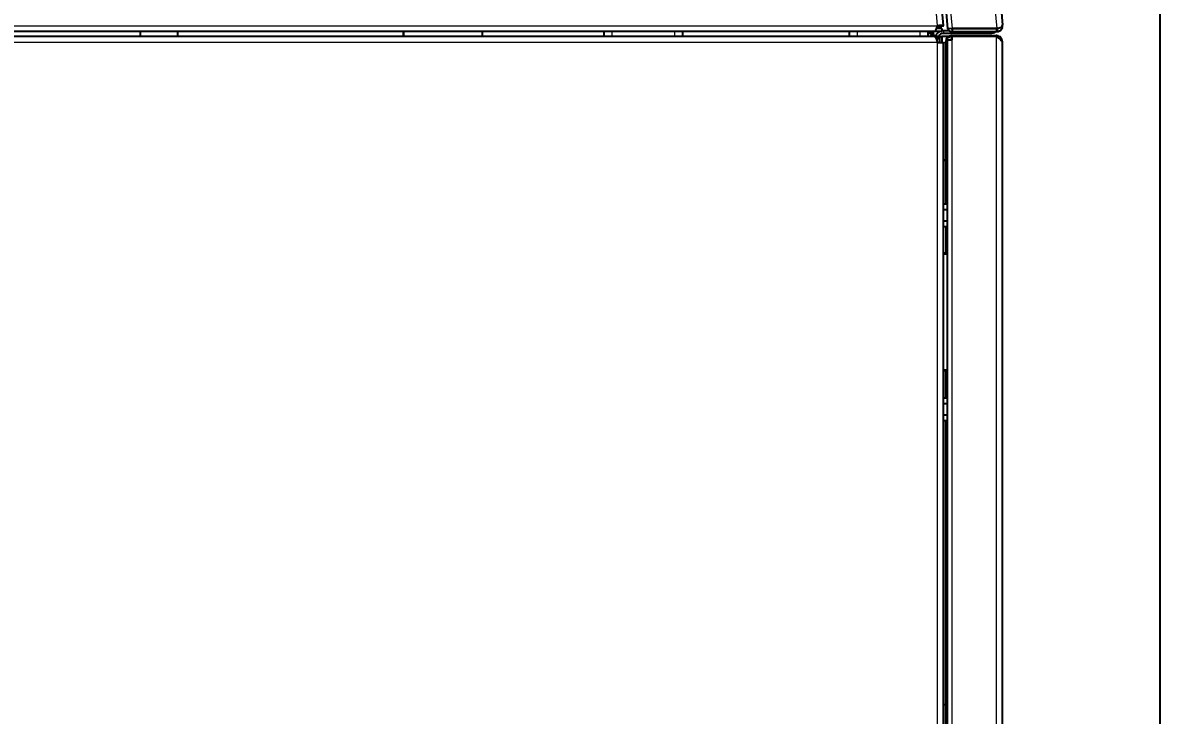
# Model space of a CAD drawing. Header units: millimetres. Extents: x -218071 to -203542, y 15363 to 51382.
# Drawn here: x -217414.6 to -217356.3, y 50794.5 to 50829.8 of the extents above; entities that cross this region are included whole.
import ezdxf

# ---------------------------------------------------------------- set-up
doc = ezdxf.new("R2010")
doc.units = ezdxf.units.MM
doc.header["$LTSCALE"] = 4
doc.layers.add('TPF-DIMENSIONS', color=3, linetype='Continuous')
doc.layers.add('TPF-EQUIPEMENT', color=7, linetype='Continuous')
doc.dimstyles.new('ISO-25', dxfattribs={"dimtxt": 2.5, "dimasz": 2, "dimexe": 1.25, "dimexo": 0.625, "dimtad": 1, "dimtxsty": 'Standard', "dimcen": -2.5, "dimclrt": 256, "dimadec": 0, "dimazin": 0, "dimtfac": 1, "dimtmove": 0, "dimatfit": 3, "dimfxl": 1, "dimarcsym": 0})

# ---------------------------------------------------------------- blocks, each defined once
blk = doc.blocks.new('*D110')
at = {"layer": 'Defpoints', "color": 0, "transparency": 16777216}
for p in [(-217372.122, 50998.393), (-217297.994, 50998.393), (-217364.994, 50748.392)]:
    blk.add_point(p, dxfattribs=at)
at = {"layer": 'TPF-DIMENSIONS', "color": 0, "lineweight": -2, "transparency": 16777216}
for p, q in [((-217371.497, 50998.393), (-217296.744, 50998.393)), ((-217297.994, 50750.392), (-217297.994, 50996.393)), ((-217364.369, 50748.392), (-217296.744, 50748.392))]:
    blk.add_line(p, q, dxfattribs=at)
at = {"layer": 'TPF-DIMENSIONS', "color": 0, "transparency": 16777216}
for points in [[(-217298.327, 50996.393), (-217297.66, 50996.393), (-217297.994, 50998.393)], [(-217298.327, 50750.392), (-217297.66, 50750.392), (-217297.994, 50748.392)]]:
    blk.add_solid(points, dxfattribs=at)
at = {"layer": 'TPF-DIMENSIONS', "transparency": 16777216, "insert": (-217299.869, 50875.601), "char_height": 2.5, "attachment_point": 5, "rotation": 90}
blk.add_mtext('250', dxfattribs=at)
blk = doc.blocks.new('*D122')
at = {"layer": 'Defpoints', "color": 0, "transparency": 16777216}
for p in [(-217356.668, 50928.537), (-217472.489, 50916.684), (-217472.489, 50712.667)]:
    blk.add_point(p, dxfattribs=at)
at = {"layer": 'TPF-DIMENSIONS', "color": 0, "lineweight": -2, "transparency": 16777216}
for p, q in [((-217356.668, 50927.912), (-217356.668, 50711.417)), ((-217472.489, 50916.059), (-217472.489, 50711.417)), ((-217358.668, 50712.667), (-217470.489, 50712.667))]:
    blk.add_line(p, q, dxfattribs=at)
at = {"layer": 'TPF-DIMENSIONS', "color": 0, "transparency": 16777216}
for points in [[(-217470.489, 50713.001), (-217470.489, 50712.334), (-217472.489, 50712.667)], [(-217358.668, 50713.001), (-217358.668, 50712.334), (-217356.668, 50712.667)]]:
    blk.add_solid(points, dxfattribs=at)
at = {"layer": 'TPF-DIMENSIONS', "transparency": 16777216, "insert": (-217414.578, 50716.209), "char_height": 2.5, "attachment_point": 2}
blk.add_mtext('115,82', dxfattribs=at)

msp = doc.modelspace()

# ---------------------------------------------------------------- linework, layer by layer
at = {"layer": 'TPF-EQUIPEMENT', "color": 8, "linetype": 'Continuous', "lineweight": 18}
for p, q in [((-217367.982, 50829.646), (-217375, 50909.865)), ((-217374.294, 50910.031), (-217367.249, 50829.51)), ((-217364.956, 50829.51), (-217372.001, 50910.031)), ((-217472.189, 50829.646), (-217367.999, 50829.646)), ((-217367.876, 50829.645), (-217367.874, 50829.624)), ((-217384.589, 50829.346), (-217384.589, 50829.092)), ((-217381.389, 50829.346), (-217381.389, 50829.092)), ((-217372.089, 50829.346), (-217372.089, 50829.092)), ((-217368.889, 50829.346), (-217368.889, 50829.092)), ((-217367.674, 50829.252), (-217367.674, 50829.402)), ((-217367.559, 50828.842), (-217367.564, 50828.842)), ((-217367.264, 50829.142), (-217367.264, 50829.092)), ((-217367.264, 50828.928), (-217367.264, 50755.756)), ((-217365.324, 50829.346), (-217365.324, 50829.252)), ((-217364.994, 50829.092), (-217364.994, 50755.592)), ((-217367.989, 50828.792), (-217472.189, 50828.792)), ((-217367.989, 50755.892), (-217367.989, 50828.792)), ((-217367.689, 50828.792), (-217367.564, 50828.792)), ((-217367.489, 50828.792), (-217367.564, 50828.792)), ((-217367.664, 50820.569), (-217367.664, 50822.792)), ((-217367.664, 50818.042), (-217367.664, 50819.415)), ((-217367.674, 50817.992), (-217367.689, 50817.992)), ((-217367.674, 50812.092), (-217367.674, 50817.992)), ((-217367.674, 50817.992), (-217367.489, 50817.992)), ((-217367.689, 50812.092), (-217367.674, 50812.092)), ((-217367.489, 50812.092), (-217367.674, 50812.092))]:
    msp.add_line(p, q, dxfattribs=at)
at = {"layer": 'TPF-EQUIPEMENT', "color": 7, "linetype": 'Continuous', "lineweight": 25}
for p, q in [((-217367.681, 50829.651), (-217374.701, 50909.891)), ((-217374.518, 50910.012), (-217367.473, 50829.49)), ((-217371.69, 50909.922), (-217364.669, 50829.672)), ((-217367.768, 50829.496), (-217368.049, 50829.496)), ((-217367.87, 50829.581), (-217368.022, 50829.574)), ((-217367.999, 50829.646), (-217367.982, 50829.646)), ((-217367.874, 50829.624), (-217367.768, 50829.633)), ((-217367.874, 50829.624), (-217367.87, 50829.581)), ((-217367.87, 50829.581), (-217367.764, 50829.59)), ((-217367.768, 50829.633), (-217367.764, 50829.59)), ((-217367.768, 50829.496), (-217367.768, 50829.346)), ((-217367.249, 50829.51), (-217367.473, 50829.49)), ((-217367.249, 50829.51), (-217364.956, 50829.51)), ((-217367.249, 50829.496), (-217367.249, 50829.346)), ((-217364.968, 50829.496), (-217367.249, 50829.496)), ((-217365.309, 50829.496), (-217365.307, 50829.51)), ((-217364.968, 50829.346), (-217364.968, 50829.496)), ((-217364.96, 50829.496), (-217364.952, 50829.346)), ((-217368.139, 50829.092), (-217472.324, 50829.092)), ((-217368.149, 50829.346), (-217472.268, 50829.346)), ((-217408.617, 50829.346), (-217408.617, 50829.092)), ((-217406.717, 50829.346), (-217406.717, 50829.092)), ((-217395.199, 50829.346), (-217395.199, 50829.092)), ((-217395.189, 50829.092), (-217395.189, 50829.346)), ((-217391.189, 50829.346), (-217391.189, 50829.092)), ((-217391.179, 50829.092), (-217391.179, 50829.346)), ((-217384.989, 50829.346), (-217384.989, 50829.092)), ((-217380.989, 50829.346), (-217380.989, 50829.092)), ((-217372.489, 50829.346), (-217372.489, 50829.092)), ((-217368.489, 50829.346), (-217368.489, 50829.092)), ((-217368.489, 50829.261), (-217368.197, 50829.261)), ((-217368.205, 50829.346), (-217368.185, 50829.126)), ((-217368.185, 50829.126), (-217368.089, 50829.126)), ((-217367.768, 50829.346), (-217368.149, 50829.346)), ((-217367.969, 50829.092), (-217368.139, 50829.092)), ((-217367.969, 50828.942), (-217368.039, 50828.942)), ((-217367.969, 50829.092), (-217367.969, 50828.942)), ((-217367.969, 50829.092), (-217367.883, 50829.092)), ((-217367.883, 50829.092), (-217367.883, 50828.792)), ((-217367.883, 50829.092), (-217367.776, 50829.092)), ((-217367.776, 50829.092), (-217367.776, 50828.792)), ((-217367.429, 50829.092), (-217367.776, 50829.092)), ((-217367.674, 50829.402), (-217367.399, 50829.402)), ((-217365.324, 50829.252), (-217367.674, 50829.252)), ((-217367.564, 50828.792), (-217367.564, 50828.842)), ((-217367.489, 50828.928), (-217367.489, 50755.756)), ((-217367.489, 50828.928), (-217367.264, 50828.928)), ((-217367.264, 50829.142), (-217364.994, 50829.142)), ((-217367.264, 50829.092), (-217367.264, 50828.928)), ((-217364.994, 50829.092), (-217367.264, 50829.092)), ((-217367.249, 50829.346), (-217364.968, 50829.346)), ((-217365.29, 50829.253), (-217365.324, 50829.252)), ((-217365.295, 50829.346), (-217365.29, 50829.253)), ((-217364.994, 50829.092), (-217364.994, 50829.142)), ((-217364.694, 50828.842), (-217364.694, 50828.792)), ((-217367.989, 50828.792), (-217367.689, 50828.792)), ((-217367.689, 50755.892), (-217367.689, 50828.792)), ((-217367.564, 50827.092), (-217367.564, 50828.792)), ((-217364.694, 50828.792), (-217364.694, 50755.892)), ((-217367.564, 50827.092), (-217367.489, 50827.092)), ((-217367.564, 50827.092), (-217367.564, 50827.078)), ((-217367.564, 50827.078), (-217367.489, 50827.078)), ((-217367.564, 50820.569), (-217367.564, 50827.078)), ((-217367.664, 50822.792), (-217367.689, 50822.792)), ((-217367.689, 50820.569), (-217367.489, 50820.569)), ((-217367.689, 50820.281), (-217367.489, 50820.281)), ((-217367.689, 50819.703), (-217367.489, 50819.703)), ((-217367.689, 50819.415), (-217367.489, 50819.415)), ((-217367.564, 50819.415), (-217367.564, 50818.042)), ((-217367.489, 50818.042), (-217367.689, 50818.042)), ((-217367.489, 50812.042), (-217367.689, 50812.042)), ((-217367.564, 50810.669), (-217367.564, 50812.042)), ((-217367.689, 50810.669), (-217367.489, 50810.669)), ((-217367.689, 50810.381), (-217367.489, 50810.381)), ((-217367.689, 50809.803), (-217367.489, 50809.803)), ((-217367.689, 50809.515), (-217367.489, 50809.515)), ((-217367.564, 50790.04), (-217367.564, 50809.515)), ((-217367.689, 50795.042), (-217367.564, 50795.042))]:
    msp.add_line(p, q, dxfattribs=at)
at = {"layer": 'TPF-EQUIPEMENT', "color": 7, "linetype": 'Continuous', "lineweight": 25, "flags": 128}
for points in [[(-217367.288, 50829.506), (-217367.278, 50829.501), (-217367.249, 50829.496)], [(-217368.285, 50829.261), (-217368.319, 50829.191), (-217368.351, 50829.092)], [(-217368.196, 50829.248), (-217368.234, 50829.167), (-217368.257, 50829.092)], [(-217367.765, 50829.393), (-217367.74, 50829.398), (-217367.674, 50829.402)]]:
    msp.add_lwpolyline(points, dxfattribs=at)
at = {"layer": 'TPF-EQUIPEMENT', "color": 7, "linetype": 'Continuous', "lineweight": 25}
for centre, radius, start, end in [((-217367.249, 50829.571), 0.225, 200.63155, 270), ((-217364.968, 50829.646), 0.15, 273.12418, 302.87238), ((-217364.968, 50829.646), 0.3, 273.12418, 5), ((-217367.674, 50828.952), 0.45, 118.97392, 157.36246), ((-217367.674, 50828.952), 0.3, 90, 152.3012), ((-217367.264, 50828.842), 0.3, 90, 180), ((-217367.264, 50828.792), 0.3, 90, 180), ((-217367.264, 50828.792), 0.15, 90, 115.07969), ((-217365.324, 50829.852), 0.6, 273.23426, 302.36481), ((-217367.664, 50822.692), 0.1, 0, 90)]:
    msp.add_arc(centre, radius, start, end, dxfattribs=at)
at = {"layer": 'TPF-EQUIPEMENT', "color": 8, "linetype": 'Continuous', "lineweight": 18}
for centre, radius, start, end in [((-217367.728, 50817.993), 0.0534, 359.19794, 43.14467), ((-217367.727, 50812.091), 0.0531, 316.70792, 0.94947)]:
    msp.add_arc(centre, radius, start, end, dxfattribs=at)
at = {"layer": 'TPF-EQUIPEMENT', "color": 7, "linetype": 'Continuous', "lineweight": 25}
msp.add_ellipse((-217364.968, 50829.646), major_axis=(0.299, 0.026), ratio=0.454589, start_param=4.712389, end_param=6.283185, dxfattribs=at)
for points, knots in [([(-217367.999, 50829.646), (-217368.01, 50829.611), (-217368.032, 50829.54), (-217368.066, 50829.447), (-217368.1, 50829.379), (-217368.128, 50829.349), (-217368.144, 50829.347), (-217368.149, 50829.346)], [0, 0, 0, 0, 0.225341, 0.450723, 0.676104, 0.901486, 1, 1, 1, 1]), ([(-217368.139, 50829.092), (-217368.127, 50829.088), (-217368.105, 50829.081), (-217368.071, 50829.024), (-217368.037, 50828.941), (-217368.01, 50828.858), (-217367.993, 50828.807), (-217367.989, 50828.792)], [0, 0, 0, 0, 0.225341, 0.450723, 0.676104, 0.901486, 1, 1, 1, 1]), ([(-217364.694, 50828.842), (-217364.697, 50828.877), (-217364.704, 50828.947), (-217364.76, 50829.04), (-217364.842, 50829.108), (-217364.925, 50829.138), (-217364.977, 50829.141), (-217364.994, 50829.142)], [0, 0, 0, 0, 0.2234635, 0.4469588, 0.6704542, 0.8939494, 1, 1, 1, 1]), ([(-217364.994, 50829.092), (-217364.954, 50829.066), (-217364.873, 50829.016), (-217364.773, 50828.939), (-217364.706, 50828.864), (-217364.698, 50828.815), (-217364.694, 50828.792)], [0, 0, 0, 0, 0.254651, 0.509543, 0.764436, 1, 1, 1, 1]), ([(-217364.734, 50828.887), (-217364.734, 50828.887), (-217364.711, 50828.877), (-217364.698, 50828.861), (-217364.695, 50828.847), (-217364.694, 50828.842)], [0, 0, 0, 0, 0.0103853, 0.6815336, 1, 1, 1, 1])]:
    msp.add_open_spline(points, degree=3, knots=knots, dxfattribs=at)
for points in [[(-217367.768, 50829.633), (-217367.749, 50829.636), (-217367.711, 50829.642), (-217367.683, 50829.648), (-217367.679, 50829.653), (-217367.701, 50829.655), (-217367.747, 50829.655), (-217367.813, 50829.653), (-217367.894, 50829.65), (-217367.953, 50829.647), (-217367.982, 50829.646)], [(-217367.874, 50829.624), (-217367.864, 50829.626), (-217367.846, 50829.63), (-217367.831, 50829.635), (-217367.829, 50829.64), (-217367.841, 50829.643), (-217367.864, 50829.644), (-217367.897, 50829.646), (-217367.938, 50829.646), (-217367.967, 50829.646), (-217367.982, 50829.646)]]:
    msp.add_open_spline(points, degree=3, dxfattribs=at)

# ---------------------------------------------------------------- dimensions: what is measured, and where the dimension line sits
at = {"layer": 'TPF-DIMENSIONS'}
dim = msp.add_linear_dim(base=(-217297.994, 50998.393), p1=(-217364.994, 50748.392), p2=(-217372.122, 50998.393), angle=90, dimstyle='ISO-25', dxfattribs=at)
dim.commit()
dim.dimension.update_dxf_attribs({"geometry": '*D110', "text_midpoint": (-217297.994, 50875.601), "dimtype": 160})
dim = msp.add_linear_dim(base=(-217472.489, 50712.667), p1=(-217356.668, 50928.537), p2=(-217472.489, 50916.684), dimstyle='ISO-25', dxfattribs=at)
dim.commit()
dim.dimension.update_dxf_attribs({"geometry": '*D122', "text_midpoint": (-217414.578, 50712.667), "dimtype": 160})

doc.saveas('drawing.dxf')
